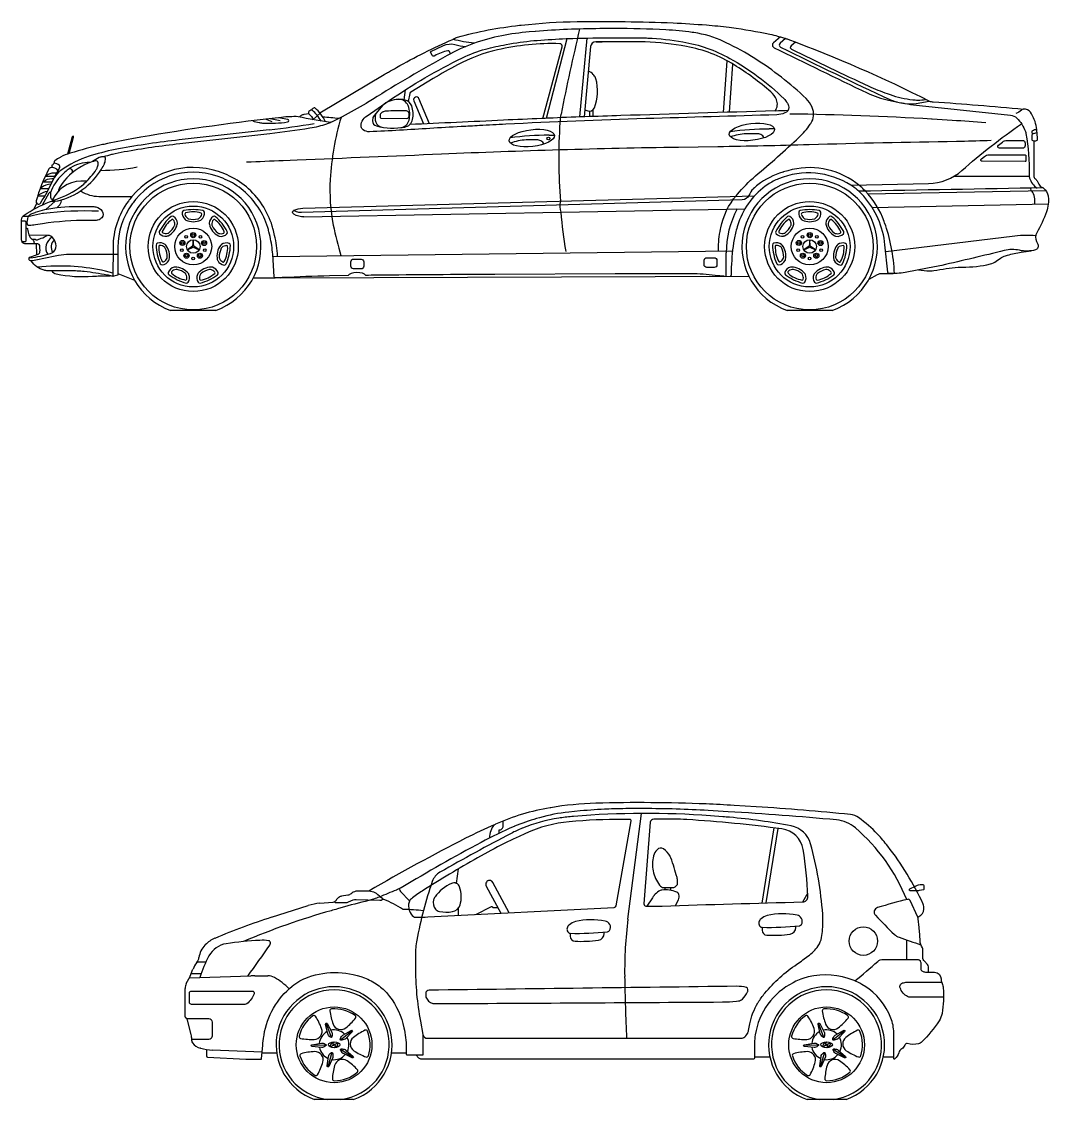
# Model space of a CAD drawing. Header units: millimetres. Extents: x -8431 to 21423, y 12317 to 28660.
# Drawn here: x -278 to 4880, y 23000 to 28413 of the extents above; entities that cross this region are included whole.
import ezdxf

# ---------------------------------------------------------------- set-up
doc = ezdxf.new("R2010")
doc.units = ezdxf.units.MM

msp = doc.modelspace()

# ---------------------------------------------------------------- linework, layer by layer
at = {"color": 1}
for p, q in [((2358.4, 27926.9), (2462.6, 28327.1)), ((2526.2, 27933.7), (2563.8, 28330.1)), ((1644.3, 28019.8), (1651.4, 28070.7)), ((1186.8, 27920.4), (1222.3, 27952.2)), ((2575.3, 27962.5), (2575.2, 27935.6)), ((2591.4, 27968.6), (2591.3, 27936.2)), ((981.2, 27909.6), (947.2, 27922.4)), ((1021.4, 27913.8), (970.2, 27925)), ((3477.4, 27876.1), (3504.6, 27876)), ((966.3, 27869.2), (514.2, 27818.4)), ((2372.1, 27842), (2399.3, 27842)), ((72.5, 27739.5), (62.5, 27736.4)), ((3973.7, 27547), (4867.7, 27563.9)), ((4790, 27576.1), (4792.5, 27562.5)), ((-155.6, 27468.9), (-109.7, 27511.3)), ((3995, 27478.6), (4879.7, 27498.1)), ((1140.7, 27431.7), (3355.7, 27472.3)), ((3261.3, 27134.3), (3261.6, 27251.4)), ((2954, 24064.1), (2954, 24052.5)), ((2981.8, 24064.1), (2981.8, 24050.6)), ((4168, 23801.5), (4168, 23703.3)), ((605.1, 23691), (648.5, 23691)), ((574.4, 23631.8), (623.9, 23631.8)), ((1278.4, 23311.9), (1252.4, 23383)), ((3752.2, 23311.9), (3726.1, 23383)), ((1323.4, 23299.1), (1383, 23345.9)), ((3797.1, 23299.1), (3856.7, 23345.9)), ((1252.4, 23273.1), (1176.7, 23270.3)), ((1281.2, 23236.3), (1260.5, 23163.5)), ((1325.1, 23252.4), (1388, 23210.2)), ((3726.1, 23273.1), (3650.4, 23270.3)), ((3755, 23236.3), (3734.3, 23163.5)), ((3798.9, 23252.4), (3861.8, 23210.2))]:
    msp.add_line(p, q, dxfattribs=at)
for p, q in [((2608.2, 28310.9), (2637.8, 28310.8)), ((3248.7, 27956.4), (3266.6, 28215.8)), ((3279, 27957.4), (3295.7, 28199.1)), ((4407.9, 27637), (4783.7, 27636.1)), ((24.4, 27587.7), (24, 27588.2)), ((-215.4, 27470.7), (-200.8, 27498.6)), ((-209.1, 27319), (-210.3, 27320.3)), ((-200.8, 27242.9), (-203.1, 27296.3)), ((984.3, 27233.7), (3293.5, 27260.7)), ((205.4, 27147.6), (289.3, 27114.2)), ((886.2, 27125.8), (996.4, 27126.2)), ((1020.6, 27126.3), (3374.9, 27134.7)), ((698.1, 26962.5), (471, 26962.5)), ((3794.6, 26962.5), (3567.4, 26962.5)), ((2768.2, 23905.4), (2836.7, 24436.3)), ((3442.3, 23986.6), (3502.2, 24363.9)), ((3463.1, 23987.1), (3522.5, 24361.2)), ((1906.9, 24084.8), (1916.3, 24157.7)), ((1221, 23985.1), (1286.5, 23990.8)), ((978.4, 23915.1), (1162.5, 23973.5)), ((1915.5, 23959.5), (1915.5, 23924.6)), ((643.2, 23774.6), (645.1, 23776.5)), ((569.3, 23618.7), (583.3, 23654.9)), ((4278.2, 23639.3), (4278.2, 23666.1)), ((549.6, 23581.6), (568.8, 23617.6)), ((565.5, 23611.4), (874.2, 23620.5)), ((894.3, 23620.8), (959.7, 23620.8)), ((543.6, 23415.5), (543.6, 23557.7)), ((574.7, 23327), (555.8, 23398.8)), ((576.7, 23294.5), (576.7, 23311.5)), ((622.4, 23257), (620.3, 23257.6)), ((930.8, 23237.1), (680.1, 23248.2)), ((1003.8, 23232.1), (930.4, 23232.1)), ((1654.9, 23232.1), (1580.4, 23232.1)), ((1390.2, 23000.2), (1194, 23000.2)), ((3863.9, 23000.2), (3667.8, 23000.2))]:
    msp.add_line(p, q)
for points in [[(3222.6, 27259.8), (3222.6, 27267.5, -0.049596), (3233.2, 27370.7), (3234.4, 27376.7, -0.124251), (3312.9, 27540.1), (3317.7, 27545.8, -0.044024), (3408.7, 27637.2, 0.013366), (3627.3, 27831.3, 0.05345), (3683.7, 27896.8), (3686.5, 27900.9, 0.262021), (3693.8, 27981), (3692.7, 27983.5, 0.097666), (3662.5, 28026.3, 0.048937), (3405.6, 28226.8, 0.03042), (3261.7, 28306.2), (3248.7, 28312.3, 0.075934), (3099.5, 28357.1), (3091, 28358.3, 0.02194), (2958.2, 28371.1, 0.014101), (2700.3, 28377.4), (2629.3, 28377.1, 0.000732), (2626.2, 28377.1, 0.017722), (2304.1, 28363.4, 0.002019), (2301.7, 28363.2), (2271.8, 28360.7, 0.02563), (2134.1, 28341.7, 0.079976), (1860.1, 28242.3, 0.011928), (1484.9, 28021.7, -0.004839), (1452.4, 28002, -0.010146), (1332.3, 27933.9, -0.021711), (1279.2, 27908.1), (1276.7, 27907, -0.015352), (1256.6, 27899), (1254.6, 27898.3, -0.047215), (1171, 27876.7, -0.011615), (968.6, 27849.2), (516.4, 27798.3, 0.01585), (237.5, 27758, 0.017079), (178.4, 27745.4), (174.5, 27744.4, 0.009868), (133.1, 27733.3)], [(1995.7, 28303.8, -0.042644), (1889.1, 28323.4), (1892.5, 28325.7, -0.078796), (1911.2, 28334.2, -0.040249), (2223.2, 28393.9, -0.001429), (2231.5, 28394.8), (2269.3, 28398.7, -0.02643), (2547.1, 28412.7), (2754.1, 28412.2, -0.011487), (2994.8, 28406, -0.006454), (3162.7, 28395.7, -0.014044), (3276, 28384), (3288.1, 28382.5, -0.020117), (3480.6, 28349.3, -0.030141), (3559, 28327.5)], [(3508.2, 27964.9, 0.256272), (3514.4, 28020.3), (3514, 28021.2, 0.118054), (3486.4, 28059.5, 0.037964), (3301.6, 28195.4, 0.095818), (3062, 28287.6, 0.033441), (2854.2, 28310.4), (2606.7, 28311, 0.388347), (2580.5, 28287.2), (2548.1, 27934.7)], [(3533.9, 28335.5), (3499.4, 28306.5, 0.541488), (3502.4, 28281.2, 0.002774), (3970.3, 28054.3, 0.059812), (4077.1, 28018.1), (4139.2, 28005.1, 0.010604), (4158.9, 28001.3), (4173, 27999, 0.015178), (4233.1, 27990.9), (4690, 27943.2, -0.17263), (4721.7, 27928.1, -0.109211), (4764.3, 27860.9, -0.041961), (4767.2, 27850.3, -0.051088), (4783.4, 27642.7, 0.080643), (4785.6, 27627.1, 0.177248), (4823.8, 27576.7)], [(2340.1, 27926.2), (2437.5, 28285.1, 0.484936), (2425.2, 28301.6, 0.064558), (2112.5, 28270.4, 0.065828), (1911.6, 28194.9, 0.011361), (1790.2, 28126.4), (1676.7, 28058.8, 0.217502), (1672, 28052.1), (1664.8, 28011.8)], [(4281.7, 28012.3, 0.032685), (4300.8, 28009.8, -0.007615), (4754.8, 27972.9)], [(1273.9, 27905.8, -0.020644), (1111.8, 27935, 0.048403), (1111.2, 27935.1, 0.03452), (1028.4, 27931.6), (995.9, 27927.9, 0.015784), (276, 27824, 0.010899), (136, 27796.1), (129, 27794.6, 0.020048), (-34.3, 27751.4, 0.043584), (-81.8, 27732.1), (-84.2, 27730.9, 0.051077), (-111, 27713.5, 0.22656), (-114.6, 27705.9), (-114.7, 27704.9, -0.158371), (-116.5, 27699.2), (-118.9, 27695.9, -0.145326), (-124.1, 27692, 0.310852), (-126.2, 27689), (-126.2, 27679.6)], [(1327.2, 27931.1, 0.059055), (1272.3, 27619.5, 0.062764), (1288.1, 27390.8, 0.02407), (1326, 27237.7)], [(3508.2, 27964.9, -0.000802), (2733, 27940.4, 0.002896), (2369.1, 27927.4, 0.000136), (2335, 27925.9, 0.00147), (2142.6, 27917.3, -0.000795), (1671.6, 27895.4)], [(4805.9, 27850.9, 0.333732), (4796.5, 27838.3), (4796.4, 27822.4, 0.414214), (4804.6, 27814.1), (4817.1, 27814.1, 0.436055), (4825.3, 27822.9), (4823.1, 27853.3, -0.004369), (4822.7, 27859, 0.108456), (4800.5, 27939.5), (4795.4, 27949.1, 0.212722), (4765.3, 27972.7, 0.249958), (4744.3, 27967.5, -0.103716), (4716.6, 27951.4)], [(3888.7, 27590.6), (4277.7, 27599.1, 0.177687), (4445.7, 27665, -0.031025), (4745.2, 27899)], [(4821.7, 27871.1, 0.055954), (4800.4, 27864.3, 0.295358), (4796.5, 27858.3), (4796.5, 27856.9, 0.499552), (4804.9, 27850.6), (4822.9, 27855.8)], [(4806.7, 27814.1), (4806.3, 27638.9, 0.226412), (4813.5, 27623.6), (4815.1, 27622.4, -0.10878), (4825.6, 27609.1), (4832.2, 27595.6, 0.171341), (4847.8, 27580.3), (4850.1, 27579.2, -0.052042), (4856, 27575.7, -0.20057), (4878.6, 27537.1), (4878.9, 27534.8, -0.120435), (4870.6, 27457.5, -0.044508), (4821.6, 27351.8, 0.251365), (4820.2, 27308.5), (4827.4, 27294.1, -0.466464), (4815.3, 27266.5, -0.128174), (4734.7, 27264, 0.117821), (4658.6, 27263.1, -0.005965), (4344, 27188.3, -0.009255), (4272.8, 27173.6), (4161.3, 27152.8, -0.062653), (4079.7, 27147.9, -0.365345), (4073.6, 27153.8), (4059.2, 27291.5, 0.155243), (3952.3, 27536.1, 0.072508), (3887.6, 27591.2, 0.241046), (3524.5, 27623.3, 0.051609), (3470.9, 27594.9, 0.165443), (3323.8, 27402.1), (3316.8, 27381.2, 0.0409), (3301.4, 27318.9, 0.030313), (3287.3, 27177.8, 0.009115), (3287, 27163.5), (3287, 27139.6, -0.412408), (3281.8, 27134.4)], [(205.6, 27242.9), (-38.6, 27243.5, 0.052033), (-92.7, 27238, 0.000113), (-222.2, 27211, -0.07769), (-231.3, 27210.6), (-232.4, 27210.7, -0.519317), (-239.9, 27224.2), (-239.3, 27225.3, -0.198902), (-231.9, 27232), (-194.1, 27245.2, 0.301295), (-185.4, 27256.7, 0.055102), (-186.8, 27287.9, 0.368506), (-196.5, 27296.2), (-257.6, 27296.4, -0.11636), (-266.3, 27298.5), (-267.1, 27298.9, -0.284158), (-277.9, 27316.5), (-277.6, 27417.5, -0.25104), (-265.2, 27440.7, -0.051378), (-138.3, 27507, -0.09066), (-115.2, 27511.6), (-97.8, 27511.9, 0.057146), (-93.4, 27512.5, 0.19473), (123.8, 27671, 0.036983), (138.4, 27698.9), (139.2, 27700.9, 0.134587), (143, 27727.6, 0.376683), (136.5, 27733.3), (128.3, 27733.3, 0.125338), (112.6, 27729.3, 0.017673), (78.8, 27709.5)], [(-93.6, 27663.9, 0.312536), (-131.3, 27678.7, 0.21788), (-142.1, 27670.4, 0.053701), (-204.4, 27512, 0.176188), (-203.7, 27503.1), (-203.1, 27501.8, 0.292463), (-194.2, 27496.1), (-190.9, 27496.1, 0.258753), (-182.6, 27500.7, 0.032179), (-118, 27619.9, -0.020761), (-113.7, 27628.3), (-95.9, 27659.7, 0.034796), (-86.1, 27680.3), (-85.2, 27682.5, 0.349973), (-87.6, 27690.3, 0.10244), (-115.2, 27701.9)], [(1362.3, 27136.8), (1269.5, 27135.3, 0.010416), (1031.8, 27126.7, -0.013434), (1020.6, 27126.3), (996.4, 27126.2, -0.395718), (991.2, 27131.1), (983.6, 27244.1, 0.041204), (970.1, 27333.2), (964.4, 27357.6, 0.016717), (958.8, 27378.2, 0.143857), (835.9, 27564, 0.072941), (744.9, 27620.4), (733.1, 27625.5, 0.335804), (295.3, 27519), (286, 27507.5, 0.011972), (278, 27497.3, 0.159777), (205.7, 27278.7), (205.4, 27138.7), (186.1, 27133.4, -0.144103), (176.8, 27133.6), (175.5, 27134.1, 0.030678), (152.2, 27139.9, 0.018475), (37.2, 27157.1, 0.027125), (-33.7, 27161.1), (-147.3, 27161.4, -0.066126), (-164.4, 27163.7, -0.179353), (-229.6, 27210.4)], [(4228.2, 27165.3), (4270, 27161.3, 0.066546), (4304.7, 27162.6, -0.016929), (4427.6, 27179.4, -0.031349), (4448.1, 27180.2, 0.065494), (4588.9, 27195.5, 0.098111), (4617.7, 27208.9), (4638.8, 27224.2, -0.090148), (4665.2, 27237, -0.000256), (4665.3, 27237), (4674.3, 27239.5, -0.029933), (4743.3, 27254.1), (4794, 27261.8)], [(-125.7, 27161.3, 0.214733), (-103.9, 27145.6, 0.069514), (79.3, 27133.8, -0.019236), (154.8, 27136.5), (168, 27136.4)], [(3251.9, 27134.3, -0.036652), (3206, 27137.5, 0.035108), (3084.7, 27146.4), (3015.8, 27146.5, 0.00186), (2703.9, 27146.2), (2099.8, 27143.2, 0.001365), (1505.2, 27138.7, 0.000675), (1451.5, 27138.1)], [(3979.1, 27119.4), (4022.4, 27143.3, -0.12738), (4038.3, 27147.4), (4100.3, 27147.2)], [(4223.9, 23915.9), (4229.6, 23918.6, 0.291303), (4253.7, 23956.3), (4253.7, 23969.7, 0.109227), (4251.2, 23981.1, 0.056719), (4072.9, 24272.8, 0.023663), (4022.9, 24331.1), (4021.6, 24332.5, 0.048902), (3926.4, 24415.3, 0.129699), (3886.1, 24430.6, 0.010294), (3412, 24469.7), (3300.9, 24476.6, 0.005201), (3160.3, 24483.8, 0.017186), (2606.8, 24487.5, 0.035118), (2380, 24465.2), (2377.3, 24464.8, 0.061723), (2103.4, 24382.6), (2100.4, 24381.3, 0.013556), (1952.8, 24311.4, 0.015128), (1467.1, 24046.6)], [(4168.2, 24003.6, 0.121801), (3910.3, 24363.9, 0.155112), (3815.9, 24403.8, 0.008053), (3270.8, 24445), (3170.3, 24451, 0.014861), (2848.6, 24460.6), (2785.5, 24460.6, 0.009349), (2671.6, 24458.4), (2668.3, 24458.3, 0.015873), (2528.5, 24448.6), (2470.6, 24442.8, 0.044279), (2323.7, 24414.6), (2309.4, 24410.5, 0.029955), (2198.6, 24371.6), (2196.8, 24370.9, 0.024803), (2030.4, 24291.1, 0.00943), (1629.3, 24063.6, -0.039937), (1605, 24051.8, 0.006162), (1519, 24016.7, -0.022502), (1490.5, 24006.1), (1489.5, 24005.8, -0.017814), (1466.3, 23999.3, 0.010785), (1326.3, 23962.1), (1308.9, 23957.1, -0.001979), (1276.7, 23947.9, 0.032769), (837.4, 23793)], [(2121, 24337), (2121, 24353.5), (2124.7, 24353.5, 0.19881), (2131.9, 24356.4), (2137.6, 24362.2, 0.199015), (2140.6, 24369.4), (2140.6, 24398.2)], [(1740.8, 23947.8, 0.034512), (1641.9, 23953.3, -0.148014), (1636.3, 23955, 0.04471), (1542.3, 24004.5, -0.06501), (1534.7, 24008.9, -0.024399), (1504.9, 24034.3, 0.134152), (1492.3, 24041), (1467.1, 24046.6), (1410.3, 24046.6, 0.066833), (1401.4, 24045.4, 0.106294), (1377.1, 24032.8, -0.13472), (1360.8, 24025.5), (1329.9, 24020.6, 0.117978), (1315.3, 24014.7), (1314.1, 24013.8, 0.104703), (1302.3, 24000.8, -0.094802), (1297.3, 23995, 0.713068), (1299.4, 23989), (1351, 23989, 0.104414), (1364.6, 23991.9), (1387.3, 24001.9, -0.113279), (1402.1, 24004.7), (1522.4, 24000.5, 0.156941), (1534.3, 24003.9), (1538.3, 24006.5)], [(4278.2, 23666.1, 0.199026), (4273.2, 23678), (4257.4, 23693.8, -0.199026), (4249.5, 23712.9), (4249.5, 23752.1, 0.134658), (4247.1, 23760.7, -0.116884), (4235.4, 23798.3), (4231.8, 23849.1, 0.005942), (4230.6, 23863.6), (4226.6, 23906.3, 0.086013), (4224.2, 23915.2), (4184.9, 23999.4, 0.358415), (4173.2, 24004.9, 0.011757), (4021.7, 23963.6, 0.557294), (4011.2, 23924.7, 0.016415), (4106.7, 23829.2, 0.103389), (4130.3, 23814.8, 0.001616), (4239.8, 23776.4)], [(858, 23620, 0.010513), (969.5, 23775.3, 0.151501), (972.4, 23784.8), (972.4, 23787.2, 0.375576), (963.6, 23797.3), (963, 23797.3, 0.046395), (919.1, 23799.1, 0.024546), (750.3, 23782.1, 0.236799), (663.5, 23720.8, 0.043639), (617.4, 23612.9)], [(3907.8, 23595.8, 0.014714), (4023, 23693, -0.184631), (4050.1, 23703.3), (4226, 23703.3, -0.298955), (4235.4, 23697.2), (4236.2, 23695.2, -0.102559), (4239.6, 23679), (4239.6, 23652.3, 0.293744), (4243.6, 23646.2), (4250.2, 23643.2, 0.103582), (4266.4, 23639.5), (4307.6, 23638.9, -0.409795), (4341, 23605), (4341, 23598.7, 0.102966), (4342.4, 23591.9), (4346.7, 23582.1, -0.083333), (4352.1, 23560.3, -0.063436), (4345.8, 23432.3, -0.100809), (4330.9, 23394.6, -0.0554), (4243.9, 23288.8, -0.137067), (4227.9, 23280, -0.116676), (4170.8, 23280.3, 0.393608), (4158.7, 23273.5, -0.181983), (4143.7, 23254.5, 0.190085), (4128.6, 23234.8, -0.147799), (4108.7, 23203.7, -0.640133), (4103.1, 23206.3), (4103.1, 23335.3, 0.092837), (4089.3, 23408.8, 0.162693), (3955.2, 23570.4), (3951.6, 23572.7, 0.063337), (3873.9, 23608.2, 0.153768), (3646.1, 23607.6, 0.039952), (3611.1, 23593.3), (3597.7, 23586.5, 0.242133), (3407.6, 23324.7, 0.038249), (3404.4, 23283.4), (3404.4, 23212, -0.414214), (3394.3, 23201.8), (1732.4, 23201.8, -0.205358), (1717.7, 23208.1), (1702.9, 23223.6)], [(650.5, 23251.1), (650.5, 23219, 0.400416), (656.9, 23212.3), (849.5, 23203.1, 0.011835), (913.6, 23201.6), (924.8, 23201.6, 0.390227), (928.1, 23204.7), (933.8, 23272.5, -0.018184), (939, 23316.4), (940, 23322.9, -0.18488), (1081.2, 23569, -0.085258), (1161.1, 23614.1, -0.192052), (1462.1, 23603.4, -0.061982), (1525.2, 23564.5, -0.060759), (1571, 23517.6, -0.113642), (1642.6, 23359.7), (1644.9, 23348.3, -0.049878), (1654.9, 23247.8), (1654.9, 23227, 0.414214), (1658.3, 23223.6), (1739.9, 23223.6), (1739.9, 23321.5)], [(1769, 23548.8, 0.410492), (1752.3, 23531.9), (1752.3, 23520.3, 0.092564), (1753.5, 23514.1, 0.229606), (1787.9, 23482.1, 0.076023), (1792.9, 23481.4, 0.000552), (3243.2, 23489.8, 0.025924), (3313.2, 23493.9), (3322.9, 23495, 0.166027), (3342.7, 23504.3, 0.081723), (3369.4, 23540.1, 0.119553), (3370.5, 23544.8), (3370.5, 23552.2, 0.3354), (3363.1, 23562, 0.072382), (3314.8, 23568.4)], [(3314.8, 23568.4, 0.000015), (1769, 23548.8)], [(551.9, 23405.9), (662.9, 23405.9, -0.414214), (679.8, 23389), (679.8, 23318.6, -0.414214), (662.9, 23301.7), (576.7, 23301.7)]]:
    msp.add_lwpolyline(points, format="xyb")
for points in [[(1220.5, 27954.2), (1543.8, 28146.6, -0.003845), (1565.6, 28159.3, -0.000852), (1604.8, 28181.7, -0.027788), (1889.1, 28323.4)], [(2023.1, 27890, 0.000048), (1929.6, 27885.2, 0.003995), (1772.9, 27875.9, -0.006311), (1469.6, 27859.4, -0.172611), (1438.1, 27869.1, -0.1708), (1428.4, 27883.6, -0.197494), (1432.3, 27911.7), (1433.2, 27913.1, -0.110578), (1457.5, 27939.3), (1568.5, 28015.7, -0.037024), (1936.4, 28230.6, -0.04761), (2052.9, 28274.4, -0.022549), (2155.8, 28297.3), (2174.9, 28300.7, -0.023622), (2312.9, 28318.3, -0.010064), (2458.2, 28326.9), (2467.3, 28327.3, -0.010508), (2665.5, 28330.9), (2854.2, 28330.5, -0.010408), (2868.3, 28330.1, -0.0322), (3043.5, 28311, -0.082827), (3279.6, 28228, -0.068092), (3552, 28025.3, -0.05763), (3566.7, 28007.2), (3566.8, 28007, -0.048386), (3574.9, 27991.1, -0.358941), (3564.1, 27958.4, -0.033007), (3555.4, 27953.7), (3555.8, 27953.8, -0.100784), (3516.4, 27944.6, -0.000358), (2857.2, 27925.1, 0.005591), (2154.7, 27897, 0.001028), (2023.1, 27890)], [(3559, 28327.5), (3532.4, 28304, 0.532659), (3535, 28284.5, 0.006364), (4083.8, 28021.1, 0.056969), (4120.2, 28009)], [(4160.1, 28001.1, 0.081934), (4215.2, 28001.2), (4281.7, 28012.3, 0.029355), (3573.3, 28322.4, 0.005589), (3559, 28327.5, 0.00527)], [(3609.2, 28309), (3587.3, 28290.6, 0.542689), (3589.4, 28273.7, 0.005329), (3977.4, 28088.6, 0.024599), (4069.8, 28051.1), (4084.6, 28045.9, 0.057209), (4199, 28020.1, 0.023128), (4224, 28018.6), (4225, 28018.6, 0.052574), (4262.6, 28022)], [(1876, 28250.9), (1871, 28262.4, 0.357858), (1863.6, 28266.1, 0.079653), (1797.7, 28240.5, -0.426388), (1784.1, 28244.3), (1776.7, 28258.2, -0.429937), (1778.2, 28262.7), (1842.4, 28292.6, -0.175503), (1898, 28297.6, 0.036807), (1953, 28287.3)], [(2551.3, 27969.7), (2566.3, 27964.4, 0.39937), (2599.3, 27979.2, 0.17274), (2606.5, 28125.8, 0.095091), (2597.3, 28143.3), (2594, 28147.4, 0.189888), (2569, 28161.8)], [(1626.8, 27880, 0.313206), (1668.6, 27917.3, 0.149914), (1664, 27990.4, 0.31601), (1617.4, 28022.2)], [(1770.8, 27899.9), (1718.3, 28025.8, 1), (1692.8, 28015.2), (1741.4, 27898.5)], [(883.3, 27914.7, 0.059546), (915.2, 27905.5), (917.4, 27905.1, 0.025392), (937.2, 27902.9, 0.054816), (1058.8, 27908.6, 0.846977), (1058.9, 27921.5), (1012.1, 27929.7)], [(1119.5, 27935.6, -0.11201), (1126.1, 27941.6), (1128.1, 27942.7, -0.09634), (1142.3, 27947.4), (1164.4, 27950.2)], [(1226.7, 27912.9, 0.091297), (1181.3, 27967.2, 0.186905), (1179, 27968, 0.29019), (1163.3, 27956.9, 0.328556), (1165.1, 27949.4, -0.120234), (1187.1, 27919.7)], [(1248.9, 27909.4, 0.118203), (1195.4, 27978.7, 0.221429), (1192.7, 27979.4, 0.15288), (1180.3, 27972.6, 0.43893), (1180.6, 27967.8)], [(1501.3, 27950.5, 0.176268), (1502.3, 27906.9, 0.26333), (1532.2, 27882.4)], [(3508.2, 27964.9, 0.000067), (3572.7, 27967)], [(4565.9, 27904.8, 0.00369), (4397.5, 27916.3), (4296.7, 27922.4, 0.000079), (4293.4, 27922.6, 0.012253), (3582, 27948.2)], [(-38.4, 27750.1), (-16.4, 27831.7, 1), (-24.3, 27833.8), (-47.7, 27746.9)], [(3451.3, 27828.4, 0.221677), (3436.3, 27845.1), (3436.1, 27845.2, 0.100805), (3415.6, 27849.4), (3365.5, 27849.6, 0.015567), (3361.4, 27849.4, 0.071409), (3283.4, 27833.4)], [(4592.1, 27815.2, 0.000374), (4439.9, 27810.2, -0.005132), (4418.4, 27809.7, 0.004103), (3678.4, 27794, -0.003654), (3219, 27783.9), (3022.3, 27781, 0.006959), (1831.7, 27746.7, -0.000578), (1105.8, 27716.6), (1036.7, 27713.8, 0.001165), (852.4, 27705.9)], [(2346, 27797.3, 0.221677), (2331, 27814), (2330.8, 27814.1, 0.100805), (2310.3, 27818.3), (2260.2, 27818.4, 0.015567), (2256.2, 27818.3, 0.071409), (2178.1, 27802.3)], [(62.5, 27736.4, 0.07899), (-80.5, 27665.2, 0.109493), (-113.7, 27628.3, 0.109493)], [(64.9, 27704.5, 0.142686), (-32.1, 27678.1, 0.042828), (-54.6, 27661.4), (-62.5, 27654.5, 0.105706), (-128.3, 27565.9, 0.081118), (-132.5, 27550.6), (-132.7, 27548.8, 0.105646), (-130.2, 27525.6, 0.477115), (-120.7, 27521.9, 0.149566), (-118.8, 27524)], [(-21.6, 27655), (-21.5, 27660.7, 0.414214), (-33.3, 27672.5), (-40.5, 27672.5)], [(1008, 27235.6, 0.045634), (993.4, 27338.7), (987.7, 27363.1, 0.016717), (981.6, 27385.3, 0.143857), (851.3, 27582.3, 0.072941), (754.4, 27642.3), (742.6, 27647.5, 0.335804), (276.8, 27534.1), (267.4, 27522.6, 0.011972), (258.8, 27511.5, 0.159777), (181.8, 27278.8), (181.4, 27132.9)], [(4107, 27147.3, 0.037408), (4090.9, 27282.1, 0.038158), (4057.6, 27402.4), (4055.5, 27408.4, 0.106262), (3959, 27563, 0.042062), (3913.4, 27602.7), (3912.9, 27603.1, 0.232333), (3571.5, 27663.9), (3550, 27657.7, 0.004265), (3545.7, 27656.5, 0.087599), (3420.1, 27592.3, 0.036246), (3398.7, 27573.6), (3398, 27572.9, 0.091249), (3375.1, 27539.2, -0.289427), (3342.5, 27517.3), (1128.3, 27453.6, -0.10033), (1103.6, 27457.8), (1088.1, 27463.9)], [(-124.8, 27605.5), (-172.4, 27605.6), (-166.6, 27610.1, -0.167109), (-125.8, 27624), (-116, 27624)], [(-109.9, 27635.1), (-159.4, 27635.2), (-153.7, 27639.7, -0.167109), (-112.9, 27653.6), (-99.4, 27653.6)], [(-148.2, 27559.5, 0.109641), (-191.2, 27542), (-197, 27537.5), (-160.5, 27537.4)], [(-129, 27596.8, 0.126346), (-178.9, 27578.4), (-184.7, 27573.9), (-140.6, 27573.8)], [(-173.2, 27492), (-138.9, 27553.3, -0.25258), (-131.1, 27558.3, -0.25258)], [(21.8, 27561, 0.144465), (109.9, 27534.8), (275.5, 27534.3)], [(-100.2, 27478), (-90, 27487.8, 0.163441), (-77.5, 27512)], [(1140.7, 27431.7, -0.140091), (1090.6, 27445), (1087.9, 27446.6, -0.607705), (1089, 27464.3), (1090.9, 27465.2, -0.098234), (1134.6, 27475.1), (3403.4, 27536.9)], [(109.2, 27460.2, 0.04177), (-168.1, 27448.9, 0.017795), (-172.7, 27448.1, 0.009978), (-231.9, 27435.2, -0.059584), (-247.3, 27433.4), (-272.6, 27433.4)], [(632.5, 27463.5, 0.097716), (537.2, 27463.7, 0.322137), (529.4, 27455.4, 0.253076), (543.3, 27418.8, 0.067757), (547.8, 27415.9, 0.222331), (622, 27415.8, 0.067757), (626.5, 27418.6, 0.253076), (640.6, 27455.1, 0.322137), (632.8, 27463.5)], [(3728.9, 27463.5, 0.097716), (3633.7, 27463.7, 0.322137), (3625.8, 27455.4, 0.253076), (3639.7, 27418.8, 0.067757), (3644.2, 27415.9, 0.222331), (3718.4, 27415.8, 0.067757), (3722.9, 27418.6, 0.253076), (3737, 27455.1, 0.322137), (3729.2, 27463.5)], [(-275.9, 27307.8), (-260.8, 27307.8, 0.414214), (-254.2, 27314.3), (-254, 27403.5, 0.414214), (-260.5, 27410), (-277.7, 27410.1)], [(473.4, 27433.1, 0.097716), (413.8, 27358.7, 0.322137), (415.5, 27347.4, 0.253076), (452.7, 27335.5, 0.067757), (457.8, 27337.2, 0.222331), (504.2, 27395.1, 0.067757), (504.8, 27400.4, 0.253076), (485, 27434.2, 0.322137), (473.6, 27433.3)], [(755.5, 27358.1, 0.097716), (696.3, 27432.7, 0.322137), (684.9, 27433.7, 0.253076), (665, 27400, 0.067757), (665.5, 27394.7, 0.222331), (711.6, 27336.5, 0.067757), (716.7, 27334.8, 0.253076), (754, 27346.5, 0.322137), (755.7, 27357.9)], [(3569.8, 27433.1, 0.097716), (3510.3, 27358.7, 0.322137), (3511.9, 27347.4, 0.253076), (3549.2, 27335.5, 0.067757), (3554.2, 27337.2, 0.222331), (3600.6, 27395.1, 0.067757), (3601.2, 27400.4, 0.253076), (3581.5, 27434.2, 0.322137), (3570, 27433.3)], [(3852, 27358.1, 0.097716), (3792.7, 27432.7, 0.322137), (3781.3, 27433.7, 0.253076), (3761.4, 27400, 0.067757), (3761.9, 27394.7, 0.222331), (3808, 27336.5, 0.067757), (3813.1, 27334.8, 0.253076), (3850.4, 27346.5, 0.322137), (3852.1, 27357.9)], [(-254.1, 27376.9), (-250.6, 27374.8, -0.230284), (-247.5, 27370, 0.020985), (-245, 27355.7, 0.088508), (-234.1, 27329), (-234, 27328.9, 0.122594), (-222.7, 27318.1, -0.235227), (-216.2, 27308.4), (-214.7, 27296.3)], [(-233.4, 27225.8, 0.034737), (-132.8, 27248, 0.122687), (-116.5, 27257.6), (-116.3, 27257.7, 0.275174), (-106, 27296.7), (-107.5, 27302, 0.170566), (-130.3, 27334.3, 0.15489), (-145.4, 27339.1), (-239.7, 27339.4)], [(-226.1, 27320.4), (-211.7, 27320.3, -0.213262), (-209.3, 27319.2, 0.311673), (-198.5, 27316.6), (-178.7, 27324.2, 0.048752), (-148.7, 27339.1)], [(4062.8, 27258.6), (4711.4, 27337.1, -0.028551), (4767.4, 27340.6, -0.017225), (4816.6, 27339.2)], [(398, 27289.7, 0.097716), (419, 27196.8, 0.322137), (428.9, 27191, 0.253076), (461.4, 27212.7, 0.067757), (463.2, 27217.7, 0.222331), (446.9, 27290.1, 0.067757), (443.1, 27293.8, 0.253076), (404.4, 27299.5, 0.322137), (398, 27290)], [(749.8, 27196.2, 0.097716), (771.2, 27289, 0.322137), (764.8, 27298.6, 0.253076), (726.1, 27293.1, 0.067757), (722.3, 27289.4, 0.222331), (705.5, 27217.1, 0.067757), (707.3, 27212.1, 0.253076), (739.8, 27190.2, 0.322137), (749.7, 27195.9)], [(3494.4, 27289.7, 0.097716), (3515.4, 27196.8, 0.322137), (3525.3, 27191, 0.253076), (3557.8, 27212.7, 0.067757), (3559.6, 27217.7, 0.222331), (3543.3, 27290.1, 0.067757), (3539.5, 27293.8, 0.253076), (3500.8, 27299.5, 0.322137), (3494.4, 27290)], [(3846.2, 27196.2, 0.097716), (3867.6, 27289, 0.322137), (3861.2, 27298.6, 0.253076), (3822.5, 27293.1, 0.067757), (3818.7, 27289.4, 0.222331), (3802, 27217.1, 0.067757), (3803.8, 27212.1, 0.253076), (3836.2, 27190.2, 0.322137), (3846.1, 27195.9)], [(181.4, 27150, 0.078753), (-131.5, 27183.6), (-199.8, 27180.2)], [(463.1, 27141.3, 0.097716), (548.8, 27099.8, 0.322137), (559.5, 27103.9, 0.253076), (562.8, 27142.9, 0.067757), (560.1, 27147.5, 0.222331), (493.2, 27179.8, 0.067757), (488, 27179.2, 0.253076), (459.4, 27152.5, 0.322137), (462.8, 27141.5)], [(619.6, 27099.7, 0.097716), (705.6, 27140.9, 0.322137), (709, 27151.8, 0.253076), (680.6, 27178.7, 0.067757), (675.3, 27179.4, 0.222331), (608.4, 27147.3, 0.067757), (605.6, 27142.8, 0.253076), (608.7, 27103.8, 0.322137), (619.4, 27099.6)], [(3559.5, 27141.3, 0.097716), (3645.2, 27099.8, 0.322137), (3655.9, 27103.9, 0.253076), (3659.2, 27142.9, 0.067757), (3656.5, 27147.5, 0.222331), (3589.7, 27179.8, 0.067757), (3584.4, 27179.2, 0.253076), (3555.8, 27152.5, 0.322137), (3559.2, 27141.5)], [(3716, 27099.7, 0.097716), (3802, 27140.9, 0.322137), (3805.4, 27151.8, 0.253076), (3777, 27178.7, 0.067757), (3771.8, 27179.4, 0.222331), (3704.8, 27147.3, 0.067757), (3702, 27142.8, 0.253076), (3705.1, 27103.8, 0.322137), (3715.8, 27099.6)], [(2172, 23937.8), (2089.4, 24089.9, 1), (2056.3, 24071.9), (2130.4, 23935.6)], [(1621, 24059), (1621, 24056.4, 0.19503), (1625.7, 24044.6), (1671.3, 23997.7)], [(3007.3, 23973.7), (3022.3, 24003.1, 0.118318), (3025.2, 24015.4), (3025.2, 24022.7, 0.299672), (3013, 24041.4, 0.139075), (2938.4, 24051.1, 0.099908), (2923.3, 24045.7, 0.08927), (2900.3, 24025.3), (2899.5, 24024.3, 0.021839), (2890.8, 24012.4), (2863.6, 23971)], [(2004.1, 23929.2), (2082.5, 23968.3, -0.404246), (2086.9, 23966.9), (2087.3, 23966.3, 0.274959), (2090.2, 23964.6), (2114.6, 23964.6)], [(3441.5, 23864.5), (3441.5, 23850.3, 0.401237), (3465.8, 23824.9, 0.046042), (3582.9, 23830.5, 0.373912), (3612, 23864), (3612, 23871)], [(2478.2, 23834.3), (2478.2, 23820.1, 0.401237), (2502.4, 23794.7, 0.046042), (2619.5, 23800.3, 0.373912), (2648.6, 23833.8), (2648.6, 23840.8)], [(4353.6, 23513.9), (4184.9, 23513.9, -0.113784), (4173, 23516.6, -0.205179), (4135.4, 23560.1, -0.445389), (4150.7, 23586.2), (4152.2, 23586.5, -0.050762), (4176.1, 23588.9), (4343.7, 23588.9)], [(1291.5, 23289.5, 0.184098), (1285.8, 23279.7, 0.476025), (1288.7, 23276.5, 0.195199), (1309.8, 23286.4, 0.195199)], [(3765.2, 23289.5, 0.184098), (3759.6, 23279.7, 0.476025), (3762.4, 23276.5, 0.195199), (3783.5, 23286.4, 0.195199)], [(1292.9, 23259.7, 0.184061), (1298.5, 23269.5, 0.476025), (1295.7, 23272.6, 0.195563), (1274.5, 23262.8)], [(3766.6, 23259.7, 0.184061), (3772.2, 23269.5, 0.476025), (3769.4, 23272.6, 0.195563), (3748.3, 23262.8)]]:
    msp.add_lwpolyline(points, format="xyb", dxfattribs=at)
for points in [[(1485.3, 27919.5), (1485.3, 27913.7, 0.34153), (1504.9, 27888.3, 0.111016), (1647.3, 27883.2, 0.299411), (1686.2, 27920.7, 0.143845), (1681.7, 27989.9, 0.253833), (1649, 28018.8, 0.17087), (1561.6, 28009, 0.107005), (1528.8, 27983.4), (1492.9, 27940.3, 0.174668)], [(-172.2, 27397.2), (-208.4, 27391.6, -0.038842), (-238.8, 27389.3), (-242.2, 27389.3, -0.392108), (-248.7, 27395.4, -0.102682), (-243.9, 27431.6, -0.21196), (-229.4, 27447.1, -0.017358), (-209.9, 27454.6), (-207.7, 27455.3, -0.031097), (-160.7, 27468.2, -0.052126), (1.3, 27484.8), (75.8, 27484.6, -0.060263), (95.3, 27482.1), (95.7, 27482.1, -0.175703), (127.1, 27460.9, -0.360588), (125.1, 27427.5, -0.130799), (106.1, 27415.7, -0.075285), (96.4, 27414.2), (56, 27414.3, 0.038842)], [(1700.3, 23724.9), (1700.3, 23667.9, 0.046514), (1725.9, 23392.9), (1738.4, 23326.4, 0.360749), (1761.7, 23307.1), (3334.4, 23307.1, 0.134016), (3349.9, 23311.3, 0.145918), (3368.8, 23331.7), (3369.5, 23333.2, 0.068193), (3374.2, 23347.1), (3380.2, 23379.1, -0.091516), (3421.3, 23485.7), (3422.1, 23487, -0.035592), (3455.8, 23533.9, -0.071286), (3617, 23679.6, 0.008942), (3646.7, 23700.5), (3672.4, 23719.2, 0.082746), (3723.5, 23771, 0.113515), (3740.6, 23813.2, 0.039988), (3747.2, 23896.2), (3747.2, 23910.8, 0.018351), (3746.5, 23930.6, 0.04916), (3685.3, 24283.8, 0.284777), (3588.4, 24373.4, 0.0258), (3278.3, 24416.9, 0.003475), (3245.5, 24419.6), (3182.6, 24424.3, 0.039035), (2495.1, 24421.6, 0.01673), (2427.6, 24413.8), (2420.2, 24412.6, 0.059906), (2237.9, 24362.5), (2236.3, 24361.8, 0.023601), (2181.3, 24336.3, 0.008586), (1823.7, 24141, 0.18248), (1785.5, 24095, 0.036326), (1707.4, 23800.2, 0.046697)], [(1699.5, 23915.4), (1710.4, 23915.4, 0.012834), (1762.5, 23916.7), (2698.6, 23964.8, 0.348636), (2708.1, 23973.2), (2784.4, 24398.7, 0.467249), (2777.8, 24406.6), (2743.1, 24406.6, 0.022738), (2473.5, 24394.4, 0.084425), (2254.1, 24336.2, 0.00241), (2195.6, 24309.1, 0.018218), (2064, 24241.6), (2013.2, 24213.2, 0.014157), (1734.1, 24046.4, 0.024406), (1680.1, 24008.2, 0.159875), (1668.4, 23990.7, 0.148103), (1669.3, 23951.2), (1670.1, 23948.6, 0.008441), (1670.7, 23946.9, 0.133953), (1690.9, 23918.5, 0.173805)], [(3001.6, 24407.3), (2897.3, 24407.3, 0.391606), (2880.4, 24391.7), (2848.5, 23982, 0.437189), (2858.6, 23971), (2916.7, 23971, 0.008407), (2939.5, 23971.4, -0.002493), (3645.5, 23991.7, 0.416977), (3671.9, 24019.6, 0.034023), (3648, 24255.7, 0.328057), (3541.2, 24358.8, 0.018194), (3063.4, 24405.4, 0.015234)], [(1821.4, 23944, 0.082317), (1886.3, 23943.1, 0.288826), (1924.5, 23976.1, 0.16004), (1922.6, 24067.4, 0.436655), (1881.6, 24085.1, 0.13733), (1799, 24017.3, 0.081022), (1791.9, 24002.6), (1791.8, 24002.2, 0.248341), (1801.2, 23955.9, 0.178209)], [(1398, 23421, 0.176369), (1279.1, 23454.8, 0.430622), (1270.7, 23444.6, 0.055712), (1287, 23377.8, 0.510066), (1350.7, 23359.7, 0.055712), (1399.7, 23407.9, 0.430622)], [(3871.7, 23421, 0.176369), (3752.8, 23454.8, 0.430622), (3744.5, 23444.6, 0.055712), (3760.8, 23377.8, 0.510066), (3824.5, 23359.7, 0.055712), (3873.5, 23407.9, 0.430622)], [(1123.8, 23306.8, 0.055712), (1192.4, 23301.6, 0.510066), (1229.3, 23356.6, 0.055712), (1198.6, 23418.1, 0.430622), (1185.6, 23420.5, 0.176369), (1116.7, 23317.9, 0.430622)], [(3597.6, 23306.8, 0.055712), (3666.1, 23301.6, 0.510066), (3703.1, 23356.6, 0.055712), (3672.3, 23418.1, 0.430622), (3659.3, 23420.5, 0.176369), (3590.4, 23317.9, 0.430622)], [(1464.1, 23219.1, 0.176369), (1459.5, 23342.7, 0.430622), (1447.2, 23347.5, 0.055712), (1388.7, 23311.3, 0.510066), (1391.1, 23245.1, 0.055712), (1452.2, 23213.4, 0.430622)], [(3937.8, 23219.1, 0.176369), (3933.2, 23342.7, 0.430622), (3920.9, 23347.5, 0.055712), (3862.4, 23311.3, 0.510066), (3864.9, 23245.1, 0.055712), (3925.9, 23213.4, 0.430622)], [(1120.4, 23218.4, 0.176369), (1196.7, 23121.1, 0.430622), (1209.5, 23124.5, 0.055712), (1235.6, 23188.1, 0.510066), (1194.7, 23240.2, 0.055712), (1126.7, 23230, 0.430622)], [(3594.1, 23218.4, 0.176369), (3670.5, 23121.1, 0.430622), (3683.3, 23124.5, 0.055712), (3709.3, 23188.1, 0.510066), (3668.4, 23240.2, 0.055712), (3600.4, 23230, 0.430622)], [(1408.6, 23136.4, 0.430622), (1409.3, 23149.6, 0.055712), (1356.9, 23194.1, 0.510066), (1294.7, 23171.3, 0.055712), (1283.4, 23103.5, 0.430622), (1292.5, 23093.9, 0.176369)], [(3882.3, 23136.4, 0.430622), (3883.1, 23149.6, 0.055712), (3830.6, 23194.1, 0.510066), (3768.4, 23171.3, 0.055712), (3757.2, 23103.5, 0.430622), (3766.3, 23093.9, 0.176369)]]:
    msp.add_lwpolyline(points, format="xyb", close=True)
for points in [[(1522.7, 27933.3, 0.414214), (1529.2, 27926.8), (1657.3, 27926.4, 0.244782), (1665.3, 27930.6, 0.293426), (1666.4, 27957.2, 0.253087), (1655.8, 27963.7, 0.030099), (1551.9, 27962.7, 0.097933), (1537.2, 27958.7), (1535.8, 27958, 0.17605), (1523.5, 27945.2, 0.103126), (1522.7, 27941.2)], [(4628.7, 27791.6), (4649, 27807.9, -0.172161), (4671.7, 27815.9), (4750.2, 27815.7, -0.414214), (4763.2, 27802.6), (4763.2, 27789.8, -0.414214), (4750.1, 27776.7), (4633.9, 27777, -0.70625)], [(4764.2, 27710.5), (4547.5, 27711, -0.70625), (4543.4, 27722.7), (4559.1, 27735.3, -0.172161), (4581.8, 27743.3), (4764.2, 27742.8, -0.414214), (4767.5, 27739.6), (4767.4, 27713.7, -0.414214)], [(3163.9, 27178.1, -0.414214), (3150.8, 27191.3), (3150.9, 27213.8, -0.414214), (3164.1, 27227), (3201.8, 27226.9, -0.414214), (3214.9, 27213.7), (3214.9, 27191.1, -0.414214), (3201.7, 27178)], [(1389.8, 27170.9, -0.414214), (1376.6, 27184.1), (1376.7, 27206.7, -0.414214), (1389.9, 27219.8), (1427.7, 27219.7, -0.414214), (1440.8, 27206.5), (1440.7, 27183.9, -0.414214), (1427.5, 27170.8)], [(2926.5, 24075.5, 0.242469), (2948.5, 24064.1), (2990.3, 24064.1, 0.147071), (3005.2, 24068.6), (3007.6, 24070.2, 0.066182), (3014.1, 24075.9, 0.182578), (3017.5, 24084.8), (3017.5, 24093, 0.066472), (3014.5, 24115.2, 0.020464), (2983.6, 24213.1, 0.028548), (2980.5, 24220.2), (2979.9, 24221.4, 0.136003), (2946.6, 24258.4, 0.36095), (2914.5, 24254.4, 0.119192), (2897.1, 24223.8), (2896.7, 24222.5, 0.124932), (2894.4, 24147.6, 0.100691)], [(4182, 24051.9), (4182, 24054.5, -0.281703), (4183.9, 24057.5), (4212, 24071.9, -0.060136), (4227.2, 24077.5), (4235.3, 24079.4, -0.058113), (4241.6, 24080.2), (4245.1, 24080.2, -0.414214), (4255.2, 24070), (4255.2, 24055.8, -0.362504), (4252.4, 24052.4), (4233.3, 24048.9, -0.044959), (4228.4, 24048.5), (4185.4, 24048.5, -0.414214)], [(575.8, 23477.1, -0.414214), (565.6, 23487.3), (565.6, 23534.4, -0.414214), (575.8, 23544.5), (881.1, 23544.5, -0.528736), (890.6, 23530.7, -0.132312), (853.6, 23480.8, -0.169062), (843.1, 23477.1)], [(1280.5, 23314.1, -0.488635), (1275.5, 23312.2, -0.120079), (1261.7, 23326.3, -0.07985), (1260.1, 23330.3), (1249.6, 23378, -0.873372), (1257.7, 23381), (1280.5, 23337.8, -0.07985), (1281.9, 23333.7, -0.120079)], [(3754.3, 23314.1, -0.488635), (3749.2, 23312.2, -0.120079), (3735.5, 23326.3, -0.07985), (3733.9, 23330.3), (3723.4, 23378, -0.873372), (3731.4, 23381), (3754.3, 23337.8, -0.07985), (3755.7, 23333.7, -0.120079)], [(1326.1, 23297.8, -0.488635), (1322.8, 23302.1, -0.120079), (1331.9, 23319.5, -0.07985), (1335.2, 23322.2), (1377.4, 23347, -0.873372), (1382.7, 23340.2), (1348.6, 23305.1, -0.07985), (1345.2, 23302.5, -0.120079)], [(3799.8, 23297.8, -0.488635), (3796.5, 23302.1, -0.120079), (3805.6, 23319.5, -0.07985), (3809, 23322.2), (3851.1, 23347, -0.873372), (3856.4, 23340.2), (3822.4, 23305.1, -0.07985), (3818.9, 23302.5, -0.120079)], [(1251, 23275.7, -0.488635), (1251.2, 23270.4, -0.120079), (1233.6, 23261.6, -0.07985), (1229.2, 23261.4), (1180.6, 23266.1, -0.873372), (1180.3, 23274.7), (1228.4, 23283.1, -0.07985), (1232.8, 23283.1, -0.120079)], [(3724.7, 23275.7, -0.488635), (3724.9, 23270.4, -0.120079), (3707.3, 23261.6, -0.07985), (3703, 23261.4), (3654.3, 23266.1, -0.873372), (3654, 23274.7), (3702.2, 23283.1, -0.07985), (3706.5, 23283.1, -0.120079)], [(1278.3, 23235.8, -0.488635), (1283.5, 23234.3, -0.120079), (1286.3, 23214.9, -0.07985), (1285.2, 23210.7), (1265.7, 23165.9, -0.873372), (1257.4, 23168.2), (1264.4, 23216.6, -0.07985), (1265.6, 23220.8, -0.120079)], [(1324.7, 23249.5, -0.488635), (1327.7, 23253.9, -0.120079), (1347.1, 23250.6, -0.07985), (1350.7, 23248.3), (1387.3, 23215.8, -0.873372), (1382.5, 23208.7), (1338.6, 23230.3, -0.07985), (1335.1, 23232.8, -0.120079)], [(3752, 23235.8, -0.488635), (3757.2, 23234.3, -0.120079), (3760.1, 23214.9, -0.07985), (3759, 23210.7), (3739.4, 23165.9, -0.873372), (3731.2, 23168.2), (3738.1, 23216.6, -0.07985), (3739.4, 23220.8, -0.120079)], [(3798.5, 23249.5, -0.488635), (3801.5, 23253.9, -0.120079), (3820.8, 23250.6, -0.07985), (3824.5, 23248.3), (3861.1, 23215.8, -0.873372), (3856.3, 23208.7), (3812.4, 23230.3, -0.07985), (3808.9, 23232.8, -0.120079)]]:
    msp.add_lwpolyline(points, format="xyb", close=True, dxfattribs=at)
at = {"color": 40}
for points in [[(-123.2, 27513.9, 0.081887), (7.9, 27575.8, 0.034588), (34.4, 27597), (40, 27602.1, 0.060446), (97.6, 27669.6, 0.064626), (104, 27682.4), (104.2, 27683, 0.10848), (106.4, 27703.1, 0.449558), (92.5, 27713.1, 0.051051), (57.4, 27701.3), (38.8, 27692.8, 0.018489), (22.5, 27684.7, 0.127071), (-84, 27584.7, 0.095193), (-93, 27561.7)], [(48.9, 27610.6), (19.7, 27610.6, 0.313812), (-124.4, 27510.8)]]:
    msp.add_lwpolyline(points, format="xyb", dxfattribs=at)
at = {"color": 30}
for points in [[(608.1, 27422, 0.09612), (612.7, 27424, 0.186261), (627.4, 27445.4, 0.399927), (623.9, 27451.3, 0.139841), (546.1, 27451.5, 0.399927), (542.6, 27445.7, 0.186261), (557.2, 27424.1, 0.09612), (561.7, 27422.1, 0.111476)], [(3704.5, 27422, 0.09612), (3709.1, 27424, 0.186261), (3723.8, 27445.4, 0.399927), (3720.4, 27451.3, 0.139841), (3642.5, 27451.5, 0.399927), (3639, 27445.7, 0.186261), (3653.6, 27424.1, 0.09612), (3658.1, 27422.1, 0.111476)], [(490.7, 27388.1, 0.09612), (492, 27392.9, 0.186261), (484.3, 27417.8, 0.399927), (477.6, 27418.8, 0.139841), (428.9, 27358, 0.399927), (431.3, 27351.7, 0.186261), (457.2, 27349.6, 0.09612), (461.7, 27351.9, 0.111476)], [(707.8, 27351.3, 0.09612), (712.2, 27349, 0.186261), (738.2, 27350.9, 0.399927), (740.6, 27357.2, 0.139841), (692.2, 27418.2, 0.399927), (685.5, 27417.3, 0.186261), (677.7, 27392.4, 0.09612), (679, 27387.6, 0.111476)], [(3587.1, 27388.1, 0.09612), (3588.4, 27392.9, 0.186261), (3580.7, 27417.8, 0.399927), (3574, 27418.8, 0.139841), (3525.3, 27358, 0.399927), (3527.7, 27351.7, 0.186261), (3553.6, 27349.6, 0.09612), (3558.1, 27351.9, 0.111476)], [(3804.2, 27351.3, 0.09612), (3808.6, 27349, 0.186261), (3834.6, 27350.9, 0.399927), (3837, 27357.2, 0.139841), (3788.6, 27418.2, 0.399927), (3781.9, 27417.3, 0.186261), (3774.1, 27392.4, 0.09612), (3775.4, 27387.6, 0.111476)], [(443.9, 27275.2, 0.09612), (441, 27279.2, 0.186261), (416.8, 27288.7, 0.399927), (411.8, 27284.1, 0.139841), (429, 27208.1, 0.399927), (435.4, 27206, 0.186261), (453.2, 27225, 0.09612), (454.1, 27229.9, 0.111476)], [(714.7, 27229.2, 0.09612), (715.6, 27224.3, 0.186261), (733.3, 27205.3, 0.399927), (739.8, 27207.3, 0.139841), (757.3, 27283.2, 0.399927), (752.4, 27287.8, 0.186261), (728.1, 27278.4, 0.09612), (725.2, 27274.4, 0.111476)], [(3540.3, 27275.2, 0.09612), (3537.4, 27279.2, 0.186261), (3513.2, 27288.7, 0.399927), (3508.2, 27284.1, 0.139841), (3525.4, 27208.1, 0.399927), (3531.8, 27206, 0.186261), (3549.6, 27225, 0.09612), (3550.5, 27229.9, 0.111476)], [(3811.1, 27229.2, 0.09612), (3812.1, 27224.3, 0.186261), (3829.7, 27205.3, 0.399927), (3836.2, 27207.3, 0.139841), (3853.7, 27283.2, 0.399927), (3848.8, 27287.8, 0.186261), (3824.5, 27278.4, 0.09612), (3821.6, 27274.4, 0.111476)], [(503.1, 27168.2, 0.09612), (498.1, 27168.4, 0.186261), (475.6, 27155.4, 0.399927), (476.1, 27148.7, 0.139841), (546.2, 27114.7, 0.399927), (551.8, 27118.4, 0.186261), (548.1, 27144.2, 0.09612), (544.8, 27148, 0.111476)], [(623.6, 27147.8, 0.09612), (620.3, 27144, 0.186261), (616.4, 27118.3, 0.399927), (622.1, 27114.5, 0.139841), (692.3, 27148.1, 0.399927), (692.9, 27154.8, 0.186261), (670.4, 27167.9, 0.09612), (665.4, 27167.8, 0.111476)], [(3599.5, 27168.2, 0.09612), (3594.5, 27168.4, 0.186261), (3572, 27155.4, 0.399927), (3572.5, 27148.7, 0.139841), (3642.6, 27114.7, 0.399927), (3648.2, 27118.4, 0.186261), (3644.5, 27144.2, 0.09612), (3641.2, 27148, 0.111476)], [(3720, 27147.8, 0.09612), (3716.8, 27144, 0.186261), (3712.9, 27118.3, 0.399927), (3718.5, 27114.5, 0.139841), (3788.7, 27148.1, 0.399927), (3789.3, 27154.8, 0.186261), (3766.8, 27167.9, 0.09612), (3761.8, 27167.8, 0.111476)]]:
    msp.add_lwpolyline(points, format="xyb", close=True, dxfattribs=at)
at = {"color": 1}
for points in [[(584.6, 27279.4), (614.1, 27266), (587.7, 27284.9), (584.6, 27317.2), (581.4, 27284.9), (555, 27266.1)], [(3681, 27279.4), (3710.5, 27266), (3684.2, 27284.9), (3681.1, 27317.2), (3677.8, 27284.9), (3651.4, 27266.1)]]:
    msp.add_lwpolyline(points, close=True, dxfattribs=at)
at = {"color": 40}
for points in [[(3629.4, 23872.7, 0.225553), (3639.3, 23878.8, 0.283396), (3640, 23909.3), (3639.9, 23909.5, 0.213434), (3617.4, 23925.6, 0.107974), (3467.6, 23923.4, 0.129633), (3437.2, 23907.2), (3433, 23903.4, 0.422048), (3432.1, 23868.6, 0.197192), (3441.5, 23864.5, 0.032001)], [(2666, 23842.5, 0.225553), (2675.9, 23848.6, 0.283396), (2676.6, 23879.1), (2676.5, 23879.3, 0.213434), (2654.1, 23895.4, 0.107974), (2504.3, 23893.2, 0.129633), (2473.8, 23877), (2469.7, 23873.2, 0.422048), (2468.7, 23838.4, 0.197192), (2478.2, 23834.3, 0.032001)]]:
    msp.add_lwpolyline(points, format="xyb", close=True, dxfattribs=at)
for points in [[(3404.4, 23213.9), (3480.9, 23213.9)], [(4050.8, 23213.9), (4103.1, 23213.9)]]:
    msp.add_lwpolyline(points)
at = {"color": 1}
for centre, radius in [((2368.4, 27825.2), 7.08), ((584.6, 27283.1), 318.1), ((3681, 27283.1), 318.1), ((584.6, 27283.1), 202.9), ((3681, 27283.1), 202.9), ((584.6, 27283.1), 92.6), ((549.1, 27332.2), 6.77), ((584.7, 27340.3), 12.8), ((584.7, 27340.3), 6.48), ((620.3, 27332), 6.77), ((3681, 27283.1), 92.6), ((3645.5, 27332.2), 6.77), ((3681.1, 27340.3), 12.8), ((3681.1, 27340.3), 6.48), ((3716.7, 27332), 6.77), ((530.3, 27300.9), 12.8), ((530.3, 27300.9), 6.48), ((584.6, 27283.1), 34.1), ((639, 27300.6), 12.8), ((639, 27300.6), 6.48), ((3626.7, 27300.9), 12.8), ((3626.7, 27300.9), 6.48), ((3681, 27283.1), 34.1), ((3735.4, 27300.6), 12.8), ((3735.4, 27300.6), 6.48), ((526.9, 27264.5), 6.77), ((550.8, 27237), 12.8), ((550.8, 27237), 6.48), ((584.4, 27222.5), 6.77), ((618, 27236.8), 12.8), ((618, 27236.8), 6.48), ((642.1, 27264.2), 6.77), ((3623.3, 27264.5), 6.77), ((3647.3, 27237), 12.8), ((3647.3, 27237), 6.48), ((3680.8, 27222.5), 6.77), ((3714.4, 27236.8), 12.8), ((3714.4, 27236.8), 6.48), ((3738.6, 27264.2), 6.77), ((3950.4, 23795.3), 71.7)]:
    msp.add_circle(centre, radius, dxfattribs=at)
for centre, radius in [((584.6, 27283.1), 226.2), ((3681, 27283.1), 226.2), ((1292.1, 23274.6), 190.2), ((3765.9, 23274.6), 190.2)]:
    msp.add_circle(centre, radius)
for centre, radius, start, end in [((16086.3, 25198), 13928.4, 166.81519, 168.61732), ((2740, 27884.9), 314.4, 168.6173, 176.2413), ((5174.4, 27725), 2754, 176.2413, 184.4699), ((584.6, 27283.1), 340.1, 289.5066, 250.4934), ((3681, 27283.1), 340.1, 289.5066, 250.4934), ((2520.5, 27487.3), 94.5, 165.9232, 199.7704), ((4033, 27555.7), 1604.6, 183.5851, 190.6624), ((2177.4, 24313), 104.4, 140.1707, 179.7499), ((1244.3, 23715.4), 270.8, 94.9349, 107.5862), ((1284.8, 24011), 20.3, 274.9349, 308.0342), ((1922.4, 20936.7), 3124.4, 107.5862, 113.1685), ((4782.1, 23645.3), 2030.6, 172.6413, 180.7764), ((717.6, 23700.6), 105, 135.1637, 172.9954), ((753.1, 23669.2), 152.3, 113.1685, 135.1637), ((563, 23719.6), 50.8, 320.4948, 352.9954), ((692.6, 23612.7), 117.1, 140.4948, 158.9221), ((559.8, 23622.3), 10.2, 331.9068, 338.9221), ((894.3, 22944), 676.9, 90, 91.7028), ((959.7, 23553.2), 67.7, 61.1558, 90), ((848.8, 23351.7), 297.7, 43.2393, 61.1558), ((11555.6, 23737.1), 8804.8, 180.77638, 182.79938), ((594.4, 23557.7), 50.8, 151.9068, 180), ((1292.1, 23274.6), 291.4, 289.6682, 250.3318), ((3765.9, 23274.6), 291.4, 289.6682, 250.3318), ((550.4, 23415.5), 6.77, 180, 242.5325), ((539.5, 23394.5), 16.9, 14.7096, 62.5325), ((515.7, 23311.5), 60.9, 0, 14.7096), ((593.6, 23294.5), 16.9, 180, 217.9643), ((639.7, 23330.5), 75.5, 217.9643, 255.0949), ((692, 23518.7), 270.8, 255.0949, 267.4686)]:
    msp.add_arc(centre, radius, start, end)
for centre, radius, start, end in [((927.1, 23773.3), 4170.7, 84.6375, 85.7589), ((477.3, 32218.3), 4376.4, 276.4154, 279.4058), ((2368.6, 26497.8), 1344.2, 89.8518, 98.2389), ((3473.9, 26528.9), 1344.2, 89.8518, 98.2389), ((415.9, 26646.1), 1146.1, 100.3622, 107.4357), ((1013.4, 23378.8), 4467.5, 96.4154, 100.3622), ((129.2, 28564.2), 898.6, 269.439, 281.1625), ((11127.5, -340799.1), 368429.8, 90.975701, 91.119622), ((4709.4, 27509.2), 103, 352.9662, 31.207), ((3739.7, 27250.1), 478.1, 152.412, 179.8518), ((-95.4, 27276.5), 60.7, 118.7781, 212.3769), ((-76.3, 27279.6), 52.9, 135.3474, 210.1399), ((4110.5, 23748.5), 525.2, 146.7338, 152.4236), ((1292.1, 23274.6), 276.4, 276.897, 263.103), ((3765.9, 23274.6), 276.4, 276.897, 263.103), ((1292.1, 23274.6), 74.8, 117.3479, 174.9196), ((1292.1, 23274.6), 74.8, 45.3479, 102.9196), ((3765.9, 23274.6), 74.8, 117.3479, 174.9196), ((3765.9, 23274.6), 74.8, 45.3479, 102.9196), ((1432.1, 23193.5), 177.1, 147.5164, 156.2122), ((1217.1, 23322.3), 104.3, 323.6174, 338.5539), ((1292.1, 23274.6), 74.8, 333.3479, 30.9196), ((3905.8, 23193.5), 177.1, 147.5164, 156.2122), ((3690.9, 23322.3), 104.3, 323.6174, 338.5539), ((3765.9, 23274.6), 74.8, 333.3479, 30.9196), ((1292.1, 23274.6), 74.8, 189.3479, 246.9196), ((1292.1, 23274.6), 74.8, 261.3479, 318.9196), ((3765.9, 23274.6), 74.8, 189.3479, 246.9196), ((3765.9, 23274.6), 74.8, 261.3479, 318.9196)]:
    msp.add_arc(centre, radius, start, end, dxfattribs=at)
for centre, major_axis, ratio in [((2285.6, 27827.5), (-113.9, -13.4), 0.371343), ((3390.8, 27858.6), (-113.9, -13.4), 0.371343), ((1292.1, 23274.6), (-28.9, 0), 0.516848), ((3765.9, 23274.6), (-28.9, 0), 0.516848)]:
    msp.add_ellipse(centre, major_axis=major_axis, ratio=ratio, dxfattribs=at)
msp.add_ellipse((1407.3, 27132.8), major_axis=(-45.9, 0.1), ratio=0.430089, start_param=3.420789, end_param=6.08516)

doc.saveas('drawing.dxf')
